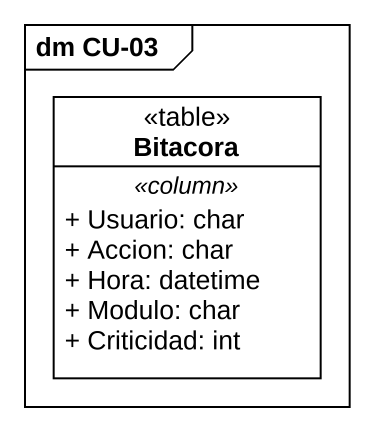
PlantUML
@startuml
mainframe dm CU-03
hide circle
hide empty members
skinparam classAttributeIconSize 0
class Bitacora <<table>> {
  .. <<column>> ..
  + Usuario: char
  + Accion: char
  + Hora: datetime
  + Modulo: char
  + Criticidad: int
}
@enduml
